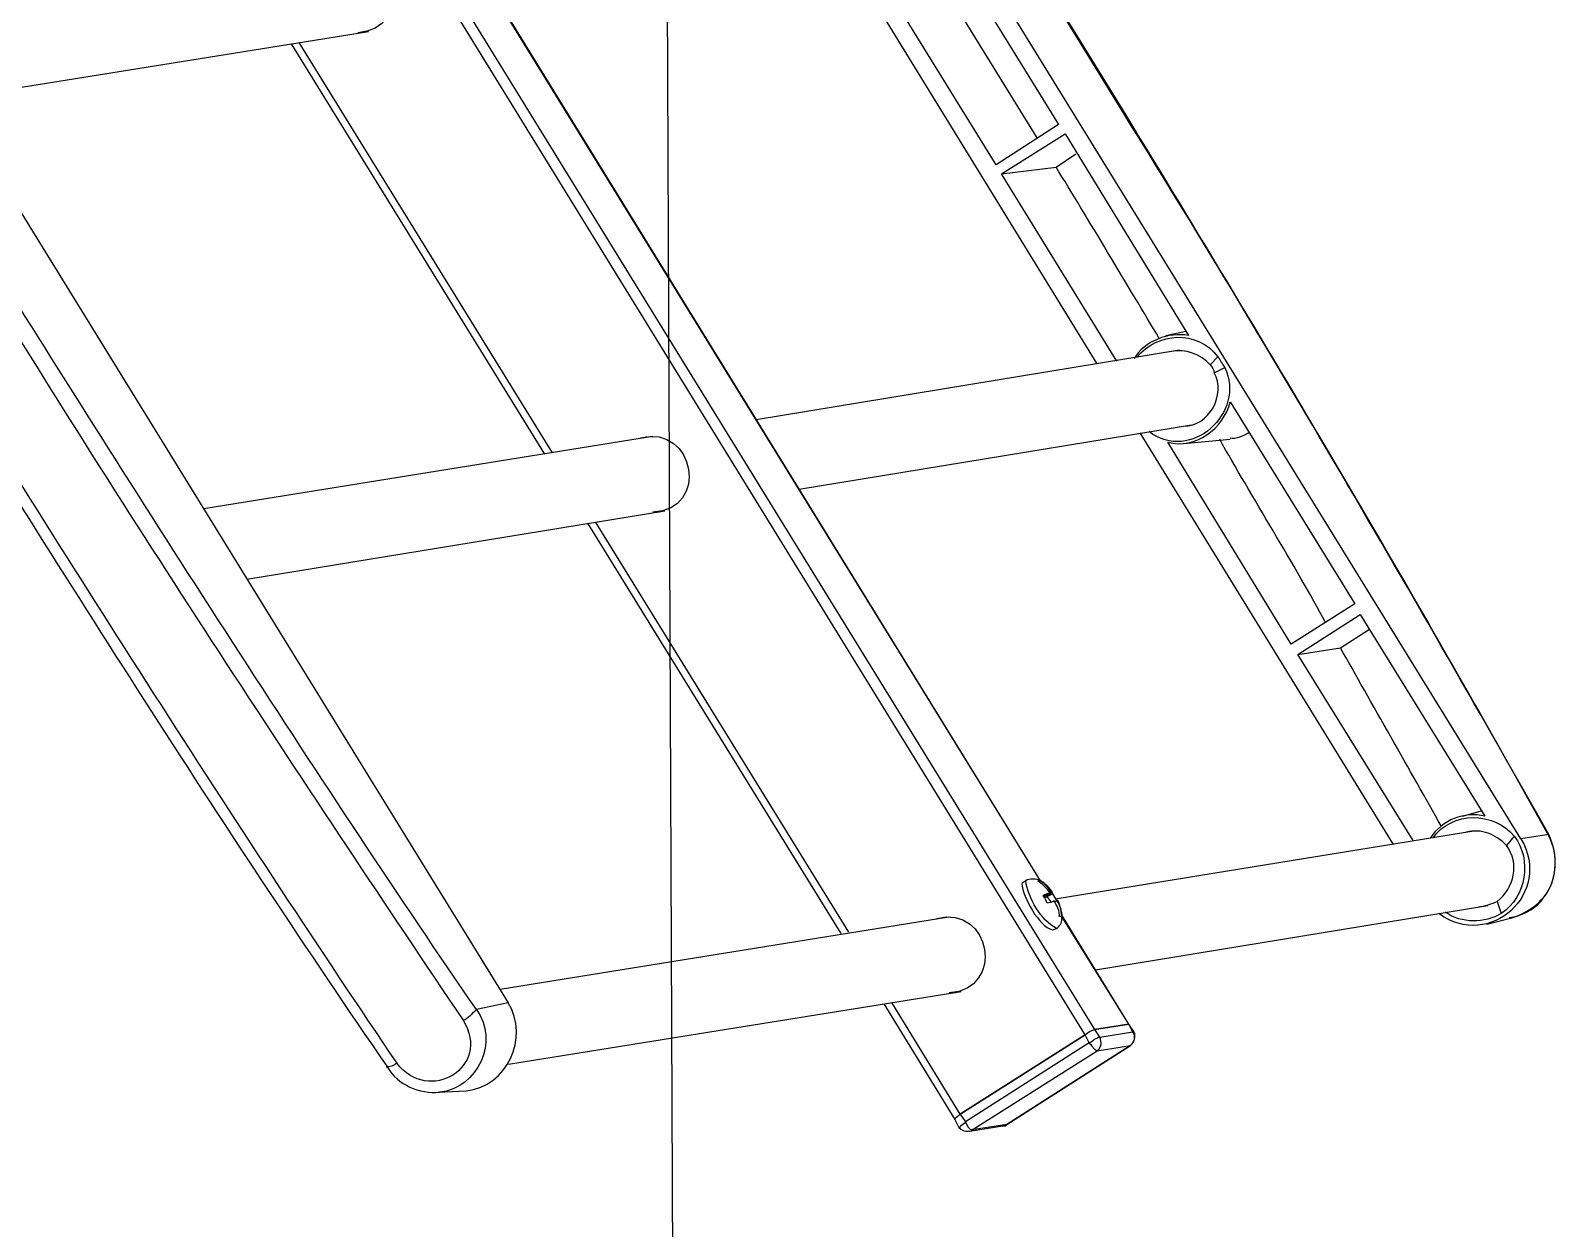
# Model space of a CAD drawing. Header units: millimetres. Extents: x 980 to 1117, y 626 to 781.
# Drawn here: x 1000.74 to 1007.22, y 757.87 to 762.95 of the extents above; entities that cross this region are included whole.
import ezdxf

# ---------------------------------------------------------------- set-up
doc = ezdxf.new("R2010")
doc.units = ezdxf.units.MM
doc.layers.add('Layer 1', color=7, linetype='Continuous')

# ---------------------------------------------------------------- blocks, each defined once
blk = doc.blocks.new('Antena TDT')
at = {"layer": 'Layer 1'}
for points in [[(1998.263, 907.87), (1998.263, 907.87), (1989.988, 921.42), (1989.988, 921.42)], [(1998.238, 907.87), (1998.238, 907.87), (1989.988, 921.42), (1989.988, 921.42)], [(2005.638, 894.22), (2005.638, 894.22), (1989.088, 921.32), (1989.088, 921.32)], [(1997.438, 890.57), (1997.438, 890.57), (1979.613, 919.795), (1979.613, 919.795)], [(1979.788, 919.895), (1979.788, 919.895), (1997.613, 890.67), (1997.613, 890.67)], [(1970.063, 918.32), (1970.063, 918.32), (1986.613, 891.22), (1986.613, 891.22)], [(1994.688, 911.47), (1994.688, 911.47), (1997.013, 907.67), (1997.013, 907.67)], [(1983.638, 910.845), (1984.654, 911.099), (1984.899, 909.512), (1983.863, 909.445)], [(1996.613, 893.47), (1996.613, 893.47), (1985.988, 910.895), (1985.988, 910.895)], [(1996.613, 893.47), (1996.613, 893.47), (1985.988, 910.87), (1985.988, 910.87)], [(1993.013, 910.895), (1993.013, 910.895), (1997.713, 903.17), (1997.713, 903.17)], [(1996.613, 907.42), (1996.613, 907.42), (1994.563, 910.77), (1994.563, 910.77)], [(1995.838, 906.92), (1995.838, 906.92), (1993.513, 910.72), (1993.513, 910.72)], [(1976.213, 908.245), (1976.213, 908.245), (1984.063, 909.47), (1984.063, 909.47)], [(1983.988, 909.47), (1983.988, 909.47), (1983.888, 909.445), (1983.888, 909.445)], [(1982.613, 909.245), (1982.613, 909.245), (1987.338, 901.52), (1987.338, 901.52)], [(1987.488, 901.545), (1987.488, 901.545), (1982.763, 909.27), (1982.763, 909.27)], [(1997.013, 907.67), (1997.013, 907.67), (1995.838, 906.92), (1995.838, 906.92)], [(2006.163, 894.295), (2003.757, 898.591), (2000.83, 903.681), (1998.238, 907.87)], [(1998.263, 907.87), (1998.263, 907.87), (1998.238, 907.87), (1998.238, 907.87)], [(2006.163, 894.27), (2003.657, 898.834), (2000.962, 903.414), (1998.263, 907.87)], [(1998.263, 907.87), (1998.263, 907.87), (1998.263, 907.87), (1998.263, 907.87)], [(1995.938, 906.745), (1995.938, 906.745), (1997.138, 907.495), (1997.138, 907.495)], [(1997.138, 907.495), (1997.138, 907.495), (1999.438, 903.695), (1999.438, 903.695)], [(1996.963, 906.87), (1996.963, 906.87), (1997.338, 907.12), (1997.338, 907.12)], [(1995.938, 906.745), (1995.938, 906.745), (1996.963, 906.87), (1996.963, 906.87)], [(1998.088, 903.22), (1998.088, 903.22), (1995.938, 906.745), (1995.938, 906.745)], [(1998.888, 903.645), (1998.328, 904.588), (1997.537, 905.93), (1996.963, 906.87)], [(1986.013, 891.095), (1983.19, 895.248), (1979.986, 900.303), (1977.338, 904.57)], [(1977.063, 904.42), (1979.684, 900.115), (1982.963, 895.084), (1985.763, 890.895)], [(1975.863, 903.645), (1978.5, 899.353), (1981.703, 894.275), (1984.513, 890.095)], [(1999.438, 903.695), (1999.069, 903.774), (1998.603, 903.59), (1998.413, 903.27)], [(1998.463, 903.295), (1998.862, 903.765), (1999.597, 903.807), (1999.988, 903.295)], [(1999.388, 903.77), (1999.388, 903.77), (1999.013, 903.695), (1999.013, 903.695)], [(1975.688, 903.52), (1978.47, 898.998), (1981.349, 894.41), (1984.338, 890.02)], [(1999.263, 903.42), (1999.263, 903.42), (1991.313, 902.145), (1991.313, 902.145)], [(1999.838, 903.145), (1999.681, 903.344), (1999.36, 903.453), (1999.113, 903.395)], [(1999.988, 903.295), (1999.988, 903.295), (1999.838, 903.145), (1999.838, 903.145)], [(1999.988, 903.295), (2000.035, 903.232), (2000.061, 903.155), (2000.113, 903.095)], [(2000.113, 903.095), (2000.518, 902.244), (1999.464, 901.293), (1998.688, 901.895)], [(1999.338, 901.995), (1999.811, 901.984), (2000.147, 902.59), (1999.913, 902.995)], [(1999.838, 903.145), (1999.89, 903.096), (1999.908, 903.051), (1999.913, 902.995)], [(1999.913, 902.995), (1999.913, 902.995), (2000.113, 903.095), (2000.113, 903.095)], [(1999.038, 901.695), (1999.557, 901.551), (2000.087, 901.945), (2000.213, 902.445)], [(2000.213, 902.445), (2000.213, 902.445), (2002.538, 898.645), (2002.538, 898.645)], [(1989.138, 901.82), (1990.169, 902.069), (1990.435, 900.456), (1989.363, 900.42)], [(1992.113, 900.845), (1992.113, 900.845), (1999.488, 902.02), (1999.488, 902.02)], [(1998.513, 901.87), (1998.513, 901.87), (2003.238, 894.12), (2003.238, 894.12)], [(2000.213, 901.77), (2000.312, 901.744), (2000.482, 901.819), (2000.563, 901.87)], [(1989.363, 901.845), (1989.363, 901.845), (1980.938, 900.52), (1980.938, 900.52)], [(1989.188, 901.82), (1989.188, 901.82), (1989.263, 901.845), (1989.263, 901.845)], [(2001.338, 897.895), (2001.338, 897.895), (1999.038, 901.695), (1999.038, 901.695)], [(1999.338, 901.67), (1999.338, 901.67), (2000.213, 901.745), (2000.213, 901.745)], [(2001.988, 898.295), (2001.436, 899.331), (2000.586, 900.718), (2000.013, 901.745)], [(1981.738, 899.195), (1981.738, 899.195), (1989.588, 900.445), (1989.588, 900.445)], [(1989.488, 900.42), (1989.488, 900.42), (1989.413, 900.42), (1989.413, 900.42)], [(1988.138, 900.22), (1988.138, 900.22), (1992.863, 892.495), (1992.863, 892.495)], [(1993.013, 892.52), (1993.013, 892.52), (1988.288, 900.245), (1988.288, 900.245)], [(2002.538, 898.645), (2002.538, 898.645), (2001.338, 897.895), (2001.338, 897.895)], [(2001.463, 897.695), (2001.463, 897.695), (2002.638, 898.445), (2002.638, 898.445)], [(2002.638, 898.445), (2002.638, 898.445), (2004.963, 894.645), (2004.963, 894.645)], [(2002.263, 897.82), (2002.263, 897.82), (2002.813, 898.17), (2002.813, 898.17)], [(2001.463, 897.695), (2001.463, 897.695), (2002.263, 897.82), (2002.263, 897.82)], [(2003.613, 894.195), (2003.613, 894.195), (2001.463, 897.695), (2001.463, 897.695)], [(2004.138, 894.47), (2003.59, 895.451), (2002.814, 896.836), (2002.263, 897.82)], [(2004.963, 894.645), (2004.574, 894.745), (2004.161, 894.577), (2003.938, 894.245)], [(2003.988, 894.245), (2004.356, 894.747), (2005.12, 894.736), (2005.513, 894.27)], [(2004.913, 894.745), (2004.913, 894.745), (2004.538, 894.645), (2004.538, 894.645)], [(2005.363, 894.095), (2005.178, 894.296), (2004.886, 894.425), (2004.613, 894.345)], [(2004.788, 894.37), (2004.788, 894.37), (1996.888, 893.12), (1996.888, 893.12)], [(2005.638, 894.22), (2006.232, 893.198), (2005.047, 892.118), (2004.088, 892.82)], [(2005.513, 894.27), (2005.847, 893.817), (2005.734, 893.131), (2005.263, 892.82)], [(2005.513, 894.27), (2005.513, 894.27), (2005.363, 894.095), (2005.363, 894.095)], [(2006.163, 894.295), (2006.163, 894.295), (2005.638, 894.22), (2005.638, 894.22)], [(2006.013, 893.07), (2006.329, 893.369), (2006.338, 893.921), (2006.163, 894.295)], [(2006.088, 893.145), (2006.314, 893.459), (2006.34, 893.927), (2006.163, 894.27)], [(2006.163, 894.27), (2006.163, 894.27), (2006.163, 894.295), (2006.163, 894.295)], [(2005.188, 893.045), (2005.502, 893.293), (2005.622, 893.764), (2005.363, 894.095)], [(1996.338, 893.47), (1996.338, 893.47), (1996.263, 893.42), (1996.263, 893.42)], [(1996.263, 893.42), (1996.288, 893.15), (1996.572, 892.619), (1996.838, 892.545)], [(1996.613, 893.47), (1996.548, 893.503), (1996.395, 893.518), (1996.338, 893.47)], [(1996.913, 892.57), (1996.623, 892.728), (1996.378, 893.139), (1996.338, 893.47)], [(1996.563, 893.47), (1996.563, 893.47), (1996.613, 893.47), (1996.613, 893.47)], [(1996.788, 893.245), (1996.744, 893.313), (1996.632, 893.425), (1996.563, 893.47)], [(1996.588, 893.445), (1996.588, 893.445), (1996.613, 893.47), (1996.613, 893.47)], [(1996.838, 893.245), (1996.785, 893.326), (1996.703, 893.427), (1996.613, 893.47)], [(1996.613, 893.47), (1996.684, 893.436), (1996.776, 893.312), (1996.813, 893.245)], [(1996.663, 893.195), (1996.691, 893.212), (1996.757, 893.236), (1996.788, 893.245)], [(1996.663, 893.17), (1996.663, 893.17), (1996.788, 893.245), (1996.788, 893.245)], [(1996.688, 893.145), (1996.688, 893.145), (1996.813, 893.245), (1996.813, 893.245)], [(1996.813, 893.245), (1996.835, 893.248), (1996.842, 893.242), (1996.838, 893.22)], [(1994.663, 892.77), (1995.684, 893.028), (1995.952, 891.425), (1994.888, 891.37)], [(1996.738, 893.045), (1996.73, 893.087), (1996.691, 893.161), (1996.663, 893.195)], [(1996.738, 893.17), (1996.738, 893.17), (1996.688, 893.145), (1996.688, 893.145)], [(1996.738, 893.17), (1996.738, 893.17), (1996.838, 893.22), (1996.838, 893.22)], [(1996.813, 893.07), (1996.813, 893.07), (1996.738, 893.17), (1996.738, 893.17)], [(1996.863, 893.095), (1996.852, 893.066), (1996.763, 893.052), (1996.738, 893.045)], [(1996.838, 893.22), (1996.858, 893.191), (1996.901, 893.126), (1996.913, 893.095)], [(1996.963, 892.795), (1996.989, 892.882), (1996.91, 893.026), (1996.863, 893.095)], [(1996.888, 893.07), (1996.888, 893.07), (1996.913, 893.095), (1996.913, 893.095)], [(1996.913, 893.095), (1996.972, 893.03), (1997.012, 892.88), (1997.013, 892.795)], [(1996.938, 893.095), (1996.938, 893.095), (1996.913, 893.095), (1996.913, 893.095)], [(1997.013, 892.77), (1997.013, 892.868), (1996.988, 893.008), (1996.938, 893.095)], [(1997.638, 891.795), (1997.638, 891.795), (2005.013, 892.97), (2005.013, 892.97)], [(2004.838, 892.945), (2004.928, 892.949), (2005.106, 893.009), (2005.188, 893.045)], [(2005.188, 893.045), (2005.188, 893.045), (2005.263, 892.82), (2005.263, 892.82)], [(2005.413, 892.745), (2005.622, 892.751), (2005.871, 892.897), (2006.013, 893.045)], [(2005.488, 892.745), (2005.647, 892.789), (2005.907, 892.943), (2006.013, 893.07)], [(2006.013, 893.045), (2006.013, 893.045), (2006.063, 893.12), (2006.063, 893.12)], [(1994.888, 892.795), (1994.888, 892.795), (1986.463, 891.47), (1986.463, 891.47)], [(1994.688, 892.77), (1994.688, 892.77), (1994.788, 892.795), (1994.788, 892.795)], [(1996.913, 892.57), (1996.962, 892.611), (1997.019, 892.676), (1997.013, 892.745)], [(1997.013, 892.795), (1997.013, 892.795), (1996.963, 892.795), (1996.963, 892.795)], [(1998.263, 890.77), (1998.263, 890.77), (1997.013, 892.82), (1997.013, 892.82)], [(1998.263, 890.77), (1998.263, 890.77), (1997.013, 892.795), (1997.013, 892.795)], [(1997.013, 892.745), (1997.013, 892.745), (1997.013, 892.77), (1997.013, 892.77)], [(2005.263, 892.82), (2004.949, 892.632), (2004.516, 892.63), (2004.213, 892.845)], [(2004.988, 892.62), (2004.988, 892.62), (2005.513, 892.745), (2005.513, 892.745)], [(1996.838, 892.545), (1996.838, 892.545), (1996.913, 892.57), (1996.913, 892.57)], [(1986.613, 890.07), (1986.613, 890.07), (1995.113, 891.395), (1995.113, 891.395)], [(1995.013, 891.37), (1995.013, 891.37), (1994.913, 891.37), (1994.913, 891.37)], [(1986.013, 891.095), (1986.448, 890.5), (1986.035, 889.619), (1985.313, 889.545)], [(1985.763, 890.895), (1985.863, 890.936), (1985.933, 891.024), (1986.013, 891.095)], [(1985.813, 889.57), (1986.596, 889.654), (1987.001, 890.553), (1986.613, 891.22)], [(1986.613, 891.22), (1986.613, 891.22), (1986.013, 891.095), (1986.013, 891.095)], [(1993.663, 891.17), (1993.663, 891.17), (1994.988, 888.995), (1994.988, 888.995)], [(1995.088, 889.095), (1995.088, 889.095), (1993.813, 891.195), (1993.813, 891.195)], [(1985.763, 890.895), (1986.305, 890.011), (1985.108, 889.304), (1984.513, 890.095)], [(1997.438, 890.57), (1997.487, 890.621), (1997.551, 890.652), (1997.613, 890.67)], [(1997.438, 890.57), (1997.487, 890.621), (1997.551, 890.652), (1997.613, 890.67)], [(1998.263, 890.77), (1998.263, 890.77), (1997.613, 890.67), (1997.613, 890.67)], [(1997.613, 890.67), (1997.613, 890.67), (1998.263, 890.77), (1998.263, 890.77)], [(1997.613, 890.67), (1997.613, 890.67), (1997.713, 890.52), (1997.713, 890.52)], [(1998.363, 890.62), (1998.363, 890.62), (1998.263, 890.77), (1998.263, 890.77)], [(1998.338, 890.62), (1998.338, 890.62), (1998.263, 890.77), (1998.263, 890.77)], [(1998.263, 890.77), (1998.263, 890.77), (1998.263, 890.77), (1998.263, 890.77)], [(1998.263, 890.77), (1998.263, 890.77), (1998.263, 890.77), (1998.263, 890.77)], [(1997.438, 890.57), (1997.438, 890.57), (1995.088, 889.095), (1995.088, 889.095)], [(1995.088, 889.095), (1995.088, 889.095), (1997.438, 890.57), (1997.438, 890.57)], [(1997.513, 890.42), (1997.513, 890.42), (1995.188, 888.945), (1995.188, 888.945)], [(1997.513, 890.42), (1997.513, 890.42), (1997.438, 890.57), (1997.438, 890.57)], [(1997.638, 890.495), (1997.597, 890.496), (1997.571, 890.42), (1997.513, 890.42)], [(1997.663, 890.27), (1997.605, 890.278), (1997.579, 890.37), (1997.513, 890.42)], [(1997.713, 890.52), (1997.664, 890.534), (1997.672, 890.493), (1997.638, 890.495)], [(1997.713, 890.52), (1997.745, 890.432), (1997.745, 890.332), (1997.663, 890.27)], [(1998.338, 890.62), (1998.338, 890.62), (1997.713, 890.52), (1997.713, 890.52)], [(1998.288, 890.37), (1998.375, 890.435), (1998.389, 890.531), (1998.363, 890.62)], [(1998.288, 890.37), (1998.367, 890.42), (1998.398, 890.548), (1998.338, 890.62)], [(1998.363, 890.62), (1998.363, 890.62), (1998.338, 890.62), (1998.338, 890.62)], [(1984.513, 890.095), (1984.459, 890.055), (1984.382, 890.015), (1984.313, 890.02)], [(1995.313, 888.795), (1995.313, 888.795), (1997.663, 890.27), (1997.663, 890.27)], [(1995.963, 888.895), (1995.963, 888.895), (1998.288, 890.37), (1998.288, 890.37)], [(1998.288, 890.37), (1998.288, 890.37), (1995.963, 888.895), (1995.963, 888.895)], [(1997.663, 890.27), (1997.663, 890.27), (1998.288, 890.37), (1998.288, 890.37)], [(1998.288, 890.37), (1998.288, 890.37), (1998.288, 890.37), (1998.288, 890.37)], [(1984.338, 890.02), (1984.527, 889.685), (1984.94, 889.515), (1985.313, 889.545)], [(1985.288, 889.545), (1985.288, 889.545), (1985.813, 889.57), (1985.813, 889.57)], [(1994.988, 888.995), (1994.992, 889.041), (1995.053, 889.044), (1995.088, 889.095)], [(1994.988, 888.995), (1994.992, 889.041), (1995.053, 889.044), (1995.088, 889.095)], [(1994.988, 888.995), (1994.988, 888.995), (1995.063, 888.845), (1995.063, 888.845)], [(1995.088, 889.095), (1995.088, 889.095), (1995.188, 888.945), (1995.188, 888.945)], [(1995.188, 888.945), (1995.152, 888.911), (1995.121, 888.876), (1995.088, 888.87)], [(1995.188, 888.945), (1995.212, 888.874), (1995.259, 888.805), (1995.313, 888.795)], [(1995.088, 888.87), (1995.092, 888.848), (1995.085, 888.841), (1995.063, 888.845)], [(1995.063, 888.845), (1995.102, 888.796), (1995.176, 888.766), (1995.238, 888.77)], [(1995.313, 888.795), (1995.297, 888.768), (1995.266, 888.767), (1995.238, 888.77)], [(1995.263, 888.77), (1995.263, 888.77), (1995.888, 888.87), (1995.888, 888.87)], [(1995.963, 888.895), (1995.963, 888.895), (1995.313, 888.795), (1995.313, 888.795)], [(1995.888, 888.87), (1995.907, 888.863), (1995.948, 888.887), (1995.963, 888.895)], [(1995.888, 888.87), (1995.913, 888.867), (1995.95, 888.869), (1995.963, 888.895)], [(1995.963, 888.895), (1995.963, 888.895), (1995.963, 888.895), (1995.963, 888.895)]]:
    blk.add_open_spline(points, degree=3, dxfattribs=at)

msp = doc.modelspace()

# ---------------------------------------------------------------- linework, layer by layer
msp.add_line((1003.4347, 763.9177), (1003.5007, 748.317))

# ---------------------------------------------------------------- block references
at = {"xscale": 0.2257473971633139, "yscale": 0.2257473971633138, "zscale": 0.2257473971633139, "rotation": 0.2425637628917751}
msp.add_blockref('Antena TDT', (555.1486, 555.7432), dxfattribs=at)

doc.saveas('drawing.dxf')
